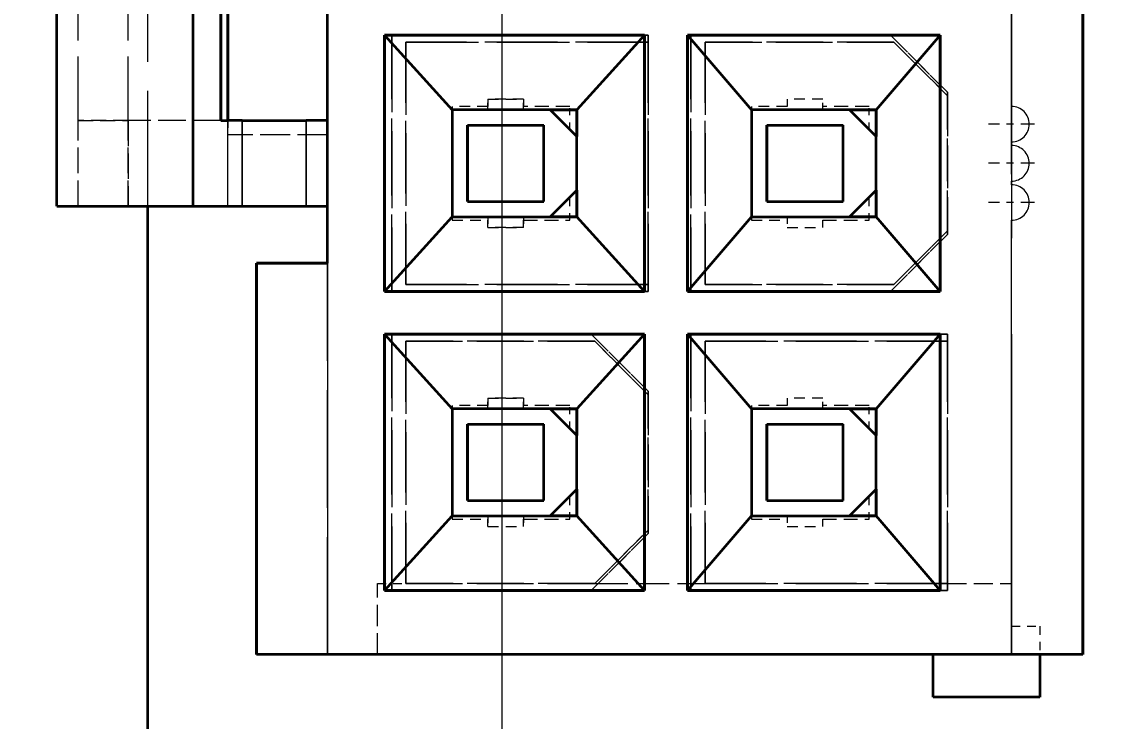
# Model space of a CAD drawing. Extents: x 23 to 417, y 3 to 294.
# Drawn here: x 110.91 to 126.08, y 116.09 to 125.92 of the extents above; entities that cross this region are included whole.
import ezdxf
from ezdxf.enums import TextEntityAlignment as Align

# ---------------------------------------------------------------- set-up
doc = ezdxf.new("R2010")
doc.units = 0
doc.linetypes.add('DASHDOT', pattern=[18.5, 12, -3, 0.5, -3])
doc.linetypes.add('DASHED', pattern=[15, 12, -3])
doc.layers.get('0').update_dxf_attribs({"lineweight": 13})
doc.styles.get("Standard").update_dxf_attribs({"font": 'isocp.shx'})
doc.dimstyles.get("Standard").update_dxf_attribs({"dimtxt": 2.5, "dimasz": 2.5, "dimexe": 1.25, "dimexo": 0.625, "dimtad": 1, "dimtxsty": 'Standard', "dimcen": 2.5, "dimadec": 0, "dimazin": 0, "dimtfac": 1, "dimtmove": 0, "dimatfit": 0, "dimfxl": 0, "dimarcsym": 0})

# ---------------------------------------------------------------- blocks, each defined once
blk = doc.blocks.new('*D74')
at = {"color": 7, "lineweight": 13, "transparency": 16777216}
for p, q in [((137.685, 169.554), (137.685, 72.123)), ((117.653, 140.056), (117.653, 72.123)), ((89.539, 74.123), (137.685, 74.123))]:
    blk.add_line(p, q, dxfattribs=at)
for points in [[(119.585, 74.641), (117.653, 74.123), (119.585, 73.606)], [(135.754, 73.606), (137.685, 74.123), (135.754, 74.641)]]:
    blk.add_lwpolyline(points, dxfattribs=at)
for s, height, width, p, p2 in [('[', 3.5, 1.552525, (98.678, 76.123), (100.036, 76.123)), (']', 3.5, 1.552525, (113.653, 76.123), (115.011, 76.123)), ('20', 3.5, 1.402228, (89.539, 76.123), (95.678, 76.123)), ('0.79', 3.5, 1.429606, (101.036, 76.123), (112.653, 76.123)), ('/', 1, 1.818182, (96.678, 77.373), (97.678, 77.373))]:
    blk.add_text(s, height=height, dxfattribs=dict(at, width=width)).set_placement(p, p2, align=Align.FIT)
blk = doc.blocks.new('*D75')
at = {"color": 7, "lineweight": 13, "transparency": 16777216}
for p, q in [((177.685, 169.554), (177.685, 64.699)), ((117.653, 140.056), (117.653, 64.699)), ((117.653, 66.699), (177.685, 66.699))]:
    blk.add_line(p, q, dxfattribs=at)
for points in [[(119.585, 67.217), (117.653, 66.699), (119.585, 66.182)], [(175.754, 66.182), (177.685, 66.699), (175.754, 67.217)]]:
    blk.add_lwpolyline(points, dxfattribs=at)
for s, height, width, p, p2 in [('[', 3.5, 1.552525, (145.251, 68.699), (146.609, 68.699)), (']', 3.5, 1.552524, (160.226, 68.699), (161.584, 68.699)), ('60', 3.5, 1.402228, (136.112, 68.699), (142.251, 68.699)), ('2.36', 3.5, 1.443275, (147.609, 68.699), (159.226, 68.699)), ('/', 1, 1.818182, (143.251, 69.949), (144.251, 69.949))]:
    blk.add_text(s, height=height, dxfattribs=dict(at, width=width)).set_placement(p, p2, align=Align.FIT)
blk = doc.blocks.new('*D76')
at = {"color": 7, "lineweight": 13, "transparency": 16777216}
for p, q in [((117.653, 140.056), (117.653, 57.022)), ((185.653, 140.079), (185.653, 57.022)), ((117.653, 59.022), (185.653, 59.022))]:
    blk.add_line(p, q, dxfattribs=at)
for points in [[(119.585, 59.539), (117.653, 59.022), (119.585, 58.504)], [(183.721, 58.504), (185.653, 59.022), (183.721, 59.539)]]:
    blk.add_lwpolyline(points, dxfattribs=at)
for s, height, width, p, p2 in [('[', 3.5, 1.552525, (149.235, 61.022), (150.593, 61.022)), (']', 3.5, 1.552524, (164.209, 61.022), (165.568, 61.022)), ('68', 3.5, 1.403111, (140.096, 61.022), (146.235, 61.022)), ('2.68', 3.5, 1.475095, (151.593, 61.022), (163.209, 61.022)), ('/', 1, 1.818182, (147.235, 62.272), (148.235, 62.272))]:
    blk.add_text(s, height=height, dxfattribs=dict(at, width=width)).set_placement(p, p2, align=Align.FIT)
blk = doc.blocks.new('*D78')
at = {"color": 7, "lineweight": 13, "transparency": 16777216}
for p, q in [((114.703, 143.006), (93.787, 143.006)), ((95.787, 113.658), (95.787, 143.006)), ((267.716, 135.292), (93.787, 135.292))]:
    blk.add_line(p, q, dxfattribs=at)
for points in [[(96.304, 141.074), (95.787, 143.006), (95.269, 141.074)], [(95.269, 137.224), (95.787, 135.292), (96.304, 137.224)]]:
    blk.add_lwpolyline(points, dxfattribs=at)
for s, height, width, p, p2 in [(']', 3.5, 1.552525, (93.787, 136.41), (93.787, 137.769)), ('0.3', 3.5, 1.471652, (93.787, 127.213), (93.787, 135.41)), ('[', 3.5, 1.552525, (93.787, 124.855), (93.787, 126.213)), ('/', 1, 1.818182, (92.537, 122.855), (92.537, 123.855)), ('7.7', 3.5, 1.51098, (93.787, 113.658), (93.787, 121.855))]:
    blk.add_text(s, height=height, rotation=90, dxfattribs=dict(at, width=width)).set_placement(p, p2, align=Align.FIT)
blk = doc.blocks.new('*D79')
at = {"color": 7, "lineweight": 13, "transparency": 16777216}
for p, q in [((114.703, 143.006), (84.984, 143.006)), ((86.984, 93.004), (86.984, 143.006)), ((114.703, 93.004), (84.984, 93.004))]:
    blk.add_line(p, q, dxfattribs=at)
for points in [[(87.502, 141.074), (86.984, 143.006), (86.466, 141.074)], [(86.466, 94.936), (86.984, 93.004), (87.502, 94.936)]]:
    blk.add_lwpolyline(points, dxfattribs=at)
for s, height, width, p, p2 in [(']', 3.5, 1.552525, (84.984, 130.562), (84.984, 131.92)), ('1.97', 3.5, 1.61625, (84.984, 117.945), (84.984, 129.562)), ('[', 3.5, 1.552525, (84.984, 115.587), (84.984, 116.945)), ('/', 1, 1.818182, (83.734, 113.587), (83.734, 114.587)), ('50', 3.5, 1.402228, (84.984, 106.448), (84.984, 112.587))]:
    blk.add_text(s, height=height, rotation=90, dxfattribs=dict(at, width=width)).set_placement(p, p2, align=Align.FIT)
blk = doc.blocks.new('*D80')
at = {"color": 7, "lineweight": 13, "transparency": 16777216}
for p, q in [((140.635, 172.504), (271.076, 172.504)), ((269.076, 93.004), (269.076, 172.504)), ((120.603, 93.004), (271.076, 93.004))]:
    blk.add_line(p, q, dxfattribs=at)
for points in [[(269.593, 170.572), (269.076, 172.504), (268.558, 170.572)], [(268.558, 94.936), (269.076, 93.004), (269.593, 94.936)]]:
    blk.add_lwpolyline(points, dxfattribs=at)
for s, height, width, p, p2 in [(']', 3.5, 1.552525, (267.076, 148.049), (267.076, 149.408)), ('3.13', 3.5, 1.586941, (267.076, 135.433), (267.076, 147.049)), ('[', 3.5, 1.552525, (267.076, 133.075), (267.076, 134.433)), ('/', 1, 1.818182, (265.826, 131.075), (265.826, 132.075)), ('79.5', 3.5, 1.446225, (267.076, 118.458), (267.076, 130.075))]:
    blk.add_text(s, height=height, rotation=90, dxfattribs=dict(at, width=width)).set_placement(p, p2, align=Align.FIT)
blk = doc.blocks.new('BLOCK83')
at = {"color": 7, "linetype": 'DASHDOT', "lineweight": 13, "ltscale": 0.01625}
for p, q in [((-41.845, -72.452), (-41.845, -73.102)), ((-41.52, -72.777), (-42.17, -72.777))]:
    blk.add_line(p, q, dxfattribs=at)
blk = doc.blocks.new('BLOCK84')
at = {"color": 7, "linetype": 'DASHDOT', "lineweight": 13, "ltscale": 0.01625}
for p, q in [((-41.845, -73.002), (-41.845, -73.652)), ((-41.52, -73.327), (-42.17, -73.327))]:
    blk.add_line(p, q, dxfattribs=at)
blk = doc.blocks.new('BLOCK88')
at = {"color": 7, "linetype": 'DASHDOT', "lineweight": 13, "ltscale": 0.01625}
for p, q in [((-41.845, -71.902), (-41.845, -72.552)), ((-41.52, -72.227), (-42.17, -72.227))]:
    blk.add_line(p, q, dxfattribs=at)
blk = doc.blocks.new('BLOCK109')
at = {"color": 7, "linetype": 'DASHED', "lineweight": 13, "ltscale": 0.45}
for p, q in [((-41.845, -79.677), (-41.845, -61.677)), ((-41.845, -61.677), (-41.845, -79.677))]:
    blk.add_line(p, q, dxfattribs=at)
at = {"color": 7, "lineweight": 35, "ltscale": 0.45}
for p, q in [((-40.845, -61.677), (-40.845, -79.677)), ((-40.845, -79.677), (-40.845, -61.677))]:
    blk.add_line(p, q, dxfattribs=at)
at = {"color": 7, "lineweight": 35, "ltscale": 0.175}
blk.add_line((-51.445, -74.177), (-51.445, -67.177), dxfattribs=at)
blk.add_line((-51.445, -74.177), (-51.445, -67.177), dxfattribs=at)
at = {"color": 7, "lineweight": 35, "ltscale": 0.135}
for p, q in [((-55.245, -73.377), (-55.245, -67.977)), ((-55.245, -73.377), (-55.245, -67.977)), ((-53.331, -73.377), (-53.331, -67.977)), ((-53.331, -73.377), (-53.331, -67.977))]:
    blk.add_line(p, q, dxfattribs=at)
at = {"color": 7, "linetype": 'DASHED', "lineweight": 13, "ltscale": 0.135}
blk.add_line((-53.967, -73.377), (-53.967, -67.977), dxfattribs=at)
at = {"color": 7, "linetype": 'DASHED', "lineweight": 13, "ltscale": 0.085}
for p, q in [((-51.445, -68.977), (-51.445, -72.377)), ((-51.445, -72.377), (-51.445, -68.977)), ((-51.445, -68.977), (-51.445, -72.377)), ((-51.445, -68.977), (-51.445, -72.377)), ((-50.345, -71.077), (-46.945, -71.077)), ((-50.345, -74.477), (-50.345, -71.077)), ((-46.945, -71.077), (-50.345, -71.077)), ((-50.345, -71.077), (-50.345, -74.477)), ((-46.945, -71.077), (-46.945, -74.477)), ((-46.945, -74.477), (-46.945, -71.077)), ((-46.145, -74.477), (-46.145, -71.077)), ((-46.145, -71.077), (-46.145, -74.477)), ((-46.945, -74.477), (-50.345, -74.477)), ((-50.345, -74.477), (-46.945, -74.477)), ((-50.345, -78.677), (-50.345, -75.277)), ((-50.345, -75.277), (-50.345, -78.677)), ((-46.145, -75.277), (-42.745, -75.277)), ((-46.145, -78.677), (-46.145, -75.277)), ((-42.745, -75.277), (-46.145, -75.277)), ((-46.145, -75.277), (-46.145, -78.677)), ((-42.745, -75.277), (-42.745, -78.677)), ((-42.745, -78.677), (-42.745, -75.277)), ((-42.745, -78.677), (-46.145, -78.677)), ((-46.145, -78.677), (-42.745, -78.677))]:
    blk.add_line(p, q, dxfattribs=at)
at = {"color": 7, "linetype": 'DASHED', "lineweight": 13, "ltscale": 0.075}
for p, q in [((-54.945, -72.177), (-54.945, -69.177)), ((-54.945, -72.177), (-54.945, -69.177)), ((-54.245, -72.177), (-54.245, -69.177)), ((-54.245, -72.177), (-54.245, -69.177)), ((-52.945, -72.177), (-52.945, -69.177)), ((-52.945, -72.177), (-52.945, -69.177))]:
    blk.add_line(p, q, dxfattribs=at)
at = {"color": 7, "lineweight": 35, "ltscale": 0.075}
for p, q in [((-52.945, -69.177), (-52.945, -72.177)), ((-52.945, -72.177), (-52.945, -69.177)), ((-52.845, -72.177), (-52.845, -69.177)), ((-52.845, -69.177), (-52.845, -72.177))]:
    blk.add_line(p, q, dxfattribs=at)
at = {"color": 7, "linetype": 'DASHED', "lineweight": 13, "ltscale": 0.071875}
blk.add_line((-41.845, -71.977), (-41.845, -69.102), dxfattribs=at)
blk.add_line((-41.845, -71.977), (-41.845, -69.102), dxfattribs=at)
at = {"color": 7, "lineweight": 35, "ltscale": 0.09}
for p, q in [((-50.645, -70.977), (-50.645, -74.577)), ((-50.645, -74.577), (-50.645, -70.977)), ((-46.995, -74.577), (-46.995, -70.977)), ((-46.995, -70.977), (-46.995, -74.577)), ((-46.395, -70.977), (-46.395, -74.577)), ((-46.395, -74.577), (-46.395, -70.977)), ((-42.845, -74.577), (-42.845, -70.977)), ((-42.845, -70.977), (-42.845, -74.577)), ((-50.645, -75.177), (-50.645, -78.777)), ((-50.645, -78.777), (-50.645, -75.177)), ((-46.995, -78.777), (-46.995, -75.177)), ((-46.995, -75.177), (-46.995, -78.777)), ((-46.395, -75.177), (-46.395, -78.777)), ((-46.395, -78.777), (-46.395, -75.177)), ((-42.845, -78.777), (-42.845, -75.177)), ((-42.845, -75.177), (-42.845, -78.777))]:
    blk.add_line(p, q, dxfattribs=at)
at = {"color": 7, "lineweight": 35, "ltscale": 0.09125}
for p, q in [((-46.995, -70.977), (-50.645, -70.977)), ((-50.645, -70.977), (-46.995, -70.977)), ((-50.645, -74.577), (-46.995, -74.577)), ((-46.995, -74.577), (-50.645, -74.577)), ((-46.995, -75.177), (-50.645, -75.177)), ((-50.645, -75.177), (-46.995, -75.177)), ((-50.645, -78.777), (-46.995, -78.777)), ((-46.995, -78.777), (-50.645, -78.777))]:
    blk.add_line(p, q, dxfattribs=at)
at = {"color": 7, "lineweight": 35, "ltscale": 0.0354}
for p, q in [((-50.645, -70.977), (-49.695, -72.027)), ((-50.645, -70.977), (-49.695, -72.027)), ((-46.995, -70.977), (-47.945, -72.027)), ((-46.995, -70.977), (-47.945, -72.027)), ((-50.645, -74.577), (-49.695, -73.527)), ((-50.645, -74.577), (-49.695, -73.527)), ((-46.995, -74.577), (-47.945, -73.527)), ((-46.995, -74.577), (-47.945, -73.527)), ((-50.645, -75.177), (-49.695, -76.227)), ((-50.645, -75.177), (-49.695, -76.227)), ((-46.995, -75.177), (-47.945, -76.227)), ((-46.995, -75.177), (-47.945, -76.227)), ((-50.645, -78.777), (-49.695, -77.727)), ((-50.645, -78.777), (-49.695, -77.727)), ((-46.995, -78.777), (-47.945, -77.727)), ((-46.995, -78.777), (-47.945, -77.727))]:
    blk.add_line(p, q, dxfattribs=at)
at = {"color": 7, "linetype": 'DASHED', "lineweight": 13, "ltscale": 0.09}
for p, q in [((-50.545, -70.977), (-50.545, -74.577)), ((-46.945, -70.977), (-50.545, -70.977)), ((-50.545, -74.577), (-50.545, -70.977)), ((-50.545, -70.977), (-46.945, -70.977)), ((-46.945, -74.577), (-46.945, -70.977)), ((-46.945, -70.977), (-46.945, -74.577)), ((-46.345, -70.977), (-46.345, -74.577)), ((-46.345, -74.577), (-46.345, -70.977)), ((-50.545, -74.577), (-46.945, -74.577)), ((-46.945, -74.577), (-50.545, -74.577)), ((-50.545, -75.177), (-50.545, -78.777)), ((-50.545, -78.777), (-50.545, -75.177)), ((-46.345, -75.177), (-46.345, -78.777)), ((-42.745, -75.177), (-46.345, -75.177)), ((-46.345, -78.777), (-46.345, -75.177)), ((-46.345, -75.177), (-42.745, -75.177)), ((-42.745, -78.777), (-42.745, -75.177)), ((-42.745, -75.177), (-42.745, -78.777)), ((-46.345, -78.777), (-42.745, -78.777)), ((-42.745, -78.777), (-46.345, -78.777))]:
    blk.add_line(p, q, dxfattribs=at)
at = {"color": 7, "lineweight": 35, "ltscale": 0.08875}
for p, q in [((-42.845, -70.977), (-46.395, -70.977)), ((-46.395, -70.977), (-42.845, -70.977)), ((-46.395, -74.577), (-42.845, -74.577)), ((-42.845, -74.577), (-46.395, -74.577)), ((-42.845, -75.177), (-46.395, -75.177)), ((-46.395, -75.177), (-42.845, -75.177)), ((-46.395, -78.777), (-42.845, -78.777)), ((-42.845, -78.777), (-46.395, -78.777))]:
    blk.add_line(p, q, dxfattribs=at)
at = {"color": 7, "lineweight": 35, "ltscale": 0.034573}
for p, q in [((-46.395, -70.977), (-45.495, -72.027)), ((-46.395, -70.977), (-45.495, -72.027)), ((-42.845, -70.977), (-43.745, -72.027)), ((-42.845, -70.977), (-43.745, -72.027)), ((-46.395, -74.577), (-45.495, -73.527)), ((-46.395, -74.577), (-45.495, -73.527)), ((-42.845, -74.577), (-43.745, -73.527)), ((-42.845, -74.577), (-43.745, -73.527)), ((-46.395, -75.177), (-45.495, -76.227)), ((-46.395, -75.177), (-45.495, -76.227)), ((-42.845, -75.177), (-43.745, -76.227)), ((-42.845, -75.177), (-43.745, -76.227)), ((-46.395, -78.777), (-45.495, -77.727)), ((-46.395, -78.777), (-45.495, -77.727)), ((-42.845, -78.777), (-43.745, -77.727)), ((-42.845, -78.777), (-43.745, -77.727))]:
    blk.add_line(p, q, dxfattribs=at)
at = {"color": 7, "linetype": 'DASHED', "lineweight": 13, "ltscale": 0.07}
for p, q in [((-43.545, -70.977), (-46.345, -70.977)), ((-46.345, -70.977), (-43.545, -70.977)), ((-46.345, -74.577), (-43.545, -74.577)), ((-43.545, -74.577), (-46.345, -74.577)), ((-47.745, -75.177), (-50.545, -75.177)), ((-50.545, -75.177), (-47.745, -75.177)), ((-50.545, -78.777), (-47.745, -78.777)), ((-47.745, -78.777), (-50.545, -78.777))]:
    blk.add_line(p, q, dxfattribs=at)
at = {"color": 7, "linetype": 'DASHED', "lineweight": 13, "ltscale": 0.028284}
for p, q in [((-42.745, -71.777), (-43.545, -70.977)), ((-43.545, -70.977), (-42.745, -71.777)), ((-43.545, -74.577), (-42.745, -73.777)), ((-42.745, -73.777), (-43.545, -74.577)), ((-46.945, -75.977), (-47.745, -75.177)), ((-47.745, -75.177), (-46.945, -75.977)), ((-47.745, -78.777), (-46.945, -77.977)), ((-46.945, -77.977), (-47.745, -78.777))]:
    blk.add_line(p, q, dxfattribs=at)
at = {"color": 7, "linetype": 'DASHED', "lineweight": 13, "ltscale": 0.06625}
for p, q in [((-46.145, -71.077), (-43.495, -71.077)), ((-43.495, -71.077), (-46.145, -71.077)), ((-43.495, -74.477), (-46.145, -74.477)), ((-46.145, -74.477), (-43.495, -74.477)), ((-50.345, -75.277), (-47.695, -75.277)), ((-47.695, -75.277), (-50.345, -75.277)), ((-47.695, -78.677), (-50.345, -78.677)), ((-50.345, -78.677), (-47.695, -78.677))]:
    blk.add_line(p, q, dxfattribs=at)
at = {"color": 7, "linetype": 'DASHED', "lineweight": 13, "ltscale": 0.026517}
for p, q in [((-43.495, -71.077), (-42.745, -71.827)), ((-42.745, -71.827), (-43.495, -71.077)), ((-42.745, -73.727), (-43.495, -74.477)), ((-43.495, -74.477), (-42.745, -73.727)), ((-47.695, -75.277), (-46.945, -76.027)), ((-46.945, -76.027), (-47.695, -75.277)), ((-46.945, -77.927), (-47.695, -78.677)), ((-47.695, -78.677), (-46.945, -77.927))]:
    blk.add_line(p, q, dxfattribs=at)
at = {"color": 7, "linetype": 'DASHED', "lineweight": 13, "ltscale": 0.00375}
for p, q in [((-49.195, -72.027), (-49.195, -71.877)), ((-49.195, -71.877), (-49.195, -72.027)), ((-48.695, -71.877), (-48.695, -72.027)), ((-48.695, -72.027), (-48.695, -71.877)), ((-44.995, -71.877), (-44.995, -72.027)), ((-44.995, -71.877), (-44.995, -72.027)), ((-44.495, -72.027), (-44.495, -71.877)), ((-44.495, -72.027), (-44.495, -71.877)), ((-49.195, -73.677), (-49.195, -73.527)), ((-49.195, -73.527), (-49.195, -73.677)), ((-48.695, -73.527), (-48.695, -73.677)), ((-48.695, -73.677), (-48.695, -73.527)), ((-44.995, -73.527), (-44.995, -73.677)), ((-44.995, -73.527), (-44.995, -73.677)), ((-44.495, -73.677), (-44.495, -73.527)), ((-44.495, -73.677), (-44.495, -73.527)), ((-49.195, -76.227), (-49.195, -76.077)), ((-49.195, -76.077), (-49.195, -76.227)), ((-48.695, -76.077), (-48.695, -76.227)), ((-48.695, -76.227), (-48.695, -76.077)), ((-44.995, -76.077), (-44.995, -76.227)), ((-44.995, -76.077), (-44.995, -76.227)), ((-44.495, -76.227), (-44.495, -76.077)), ((-44.495, -76.227), (-44.495, -76.077)), ((-49.195, -77.877), (-49.195, -77.727)), ((-49.195, -77.727), (-49.195, -77.877)), ((-48.695, -77.727), (-48.695, -77.877)), ((-48.695, -77.877), (-48.695, -77.727)), ((-44.995, -77.727), (-44.995, -77.877)), ((-44.995, -77.727), (-44.995, -77.877)), ((-44.495, -77.877), (-44.495, -77.727)), ((-44.495, -77.877), (-44.495, -77.727))]:
    blk.add_line(p, q, dxfattribs=at)
at = {"color": 7, "linetype": 'DASHED', "lineweight": 13, "ltscale": 0.0125}
for p, q in [((-49.195, -71.877), (-48.695, -71.877)), ((-48.695, -71.877), (-49.195, -71.877)), ((-44.495, -71.877), (-44.995, -71.877)), ((-44.495, -71.877), (-44.995, -71.877)), ((-49.195, -71.977), (-49.695, -71.977)), ((-49.195, -71.977), (-49.695, -71.977)), ((-44.995, -71.977), (-45.495, -71.977)), ((-44.995, -71.977), (-45.495, -71.977)), ((-49.695, -73.577), (-49.195, -73.577)), ((-49.695, -73.577), (-49.195, -73.577)), ((-48.695, -73.677), (-49.195, -73.677)), ((-49.195, -73.677), (-48.695, -73.677)), ((-45.495, -73.577), (-44.995, -73.577)), ((-45.495, -73.577), (-44.995, -73.577)), ((-44.995, -73.677), (-44.495, -73.677)), ((-44.995, -73.677), (-44.495, -73.677)), ((-49.195, -76.077), (-48.695, -76.077)), ((-48.695, -76.077), (-49.195, -76.077)), ((-44.495, -76.077), (-44.995, -76.077)), ((-44.495, -76.077), (-44.995, -76.077)), ((-49.195, -76.177), (-49.695, -76.177)), ((-49.195, -76.177), (-49.695, -76.177)), ((-44.995, -76.177), (-45.495, -76.177)), ((-44.995, -76.177), (-45.495, -76.177)), ((-49.695, -77.777), (-49.195, -77.777)), ((-49.695, -77.777), (-49.195, -77.777)), ((-45.495, -77.777), (-44.995, -77.777)), ((-45.495, -77.777), (-44.995, -77.777)), ((-49.195, -77.877), (-48.695, -77.877)), ((-49.195, -77.877), (-48.695, -77.877)), ((-44.995, -77.877), (-44.495, -77.877)), ((-44.995, -77.877), (-44.495, -77.877))]:
    blk.add_line(p, q, dxfattribs=at)
at = {"color": 7, "linetype": 'DASHED', "lineweight": 13, "ltscale": 0.05}
for p, q in [((-42.745, -73.777), (-42.745, -71.777)), ((-42.745, -71.777), (-42.745, -73.777)), ((-46.945, -77.977), (-46.945, -75.977)), ((-46.945, -75.977), (-46.945, -77.977))]:
    blk.add_line(p, q, dxfattribs=at)
at = {"color": 7, "linetype": 'DASHED', "lineweight": 13, "ltscale": 0.0475}
for p, q in [((-42.745, -71.827), (-42.745, -73.727)), ((-42.745, -73.727), (-42.745, -71.827)), ((-46.945, -76.027), (-46.945, -77.927)), ((-46.945, -77.927), (-46.945, -76.027))]:
    blk.add_line(p, q, dxfattribs=at)
at = {"color": 7, "linetype": 'DASHED', "lineweight": 13, "ltscale": 0.00125}
for p, q in [((-49.695, -71.977), (-49.695, -72.027)), ((-49.695, -71.977), (-49.695, -72.027)), ((-45.495, -71.977), (-45.495, -72.027)), ((-45.495, -71.977), (-45.495, -72.027)), ((-41.845, -72.527), (-41.845, -72.477)), ((-41.845, -72.527), (-41.845, -72.477)), ((-41.845, -73.077), (-41.845, -73.027)), ((-41.845, -73.077), (-41.845, -73.027)), ((-49.695, -73.527), (-49.695, -73.577)), ((-49.695, -73.527), (-49.695, -73.577)), ((-45.495, -73.527), (-45.495, -73.577)), ((-45.495, -73.527), (-45.495, -73.577)), ((-49.695, -76.177), (-49.695, -76.227)), ((-49.695, -76.177), (-49.695, -76.227)), ((-45.495, -76.177), (-45.495, -76.227)), ((-45.495, -76.177), (-45.495, -76.227)), ((-49.695, -77.727), (-49.695, -77.777)), ((-49.695, -77.727), (-49.695, -77.777)), ((-45.495, -77.727), (-45.495, -77.777)), ((-45.495, -77.727), (-45.495, -77.777))]:
    blk.add_line(p, q, dxfattribs=at)
at = {"color": 7, "lineweight": 35, "ltscale": 0.0375}
for p, q in [((-49.695, -72.027), (-49.695, -73.527)), ((-49.695, -72.027), (-49.695, -73.527)), ((-45.495, -72.027), (-45.495, -73.527)), ((-45.495, -72.027), (-45.495, -73.527)), ((-49.695, -76.227), (-49.695, -77.727)), ((-49.695, -76.227), (-49.695, -77.727)), ((-45.495, -76.227), (-45.495, -77.727)), ((-45.495, -76.227), (-45.495, -77.727)), ((-41.445, -80.277), (-42.945, -80.277)), ((-41.445, -80.277), (-42.945, -80.277))]:
    blk.add_line(p, q, dxfattribs=at)
at = {"color": 7, "lineweight": 35, "ltscale": 0.034375}
for p, q in [((-48.32, -72.027), (-49.695, -72.027)), ((-48.32, -72.027), (-49.695, -72.027)), ((-44.12, -72.027), (-45.495, -72.027)), ((-44.12, -72.027), (-45.495, -72.027)), ((-49.695, -73.527), (-48.32, -73.527)), ((-49.695, -73.527), (-48.32, -73.527)), ((-45.495, -73.527), (-44.12, -73.527)), ((-45.495, -73.527), (-44.12, -73.527)), ((-48.32, -76.227), (-49.695, -76.227)), ((-48.32, -76.227), (-49.695, -76.227)), ((-44.12, -76.227), (-45.495, -76.227)), ((-44.12, -76.227), (-45.495, -76.227)), ((-49.695, -77.727), (-48.32, -77.727)), ((-49.695, -77.727), (-48.32, -77.727)), ((-45.495, -77.727), (-44.12, -77.727)), ((-45.495, -77.727), (-44.12, -77.727))]:
    blk.add_line(p, q, dxfattribs=at)
at = {"color": 7, "linetype": 'DASHED', "lineweight": 13, "ltscale": 0.01625}
for p, q in [((-48.045, -71.977), (-48.695, -71.977)), ((-48.045, -71.977), (-48.695, -71.977)), ((-43.845, -71.977), (-44.495, -71.977)), ((-43.845, -71.977), (-44.495, -71.977)), ((-48.695, -73.577), (-48.045, -73.577)), ((-48.695, -73.577), (-48.045, -73.577)), ((-44.495, -73.577), (-43.845, -73.577)), ((-44.495, -73.577), (-43.845, -73.577)), ((-48.045, -76.177), (-48.695, -76.177)), ((-48.045, -76.177), (-48.695, -76.177)), ((-43.845, -76.177), (-44.495, -76.177)), ((-43.845, -76.177), (-44.495, -76.177)), ((-48.695, -77.777), (-48.045, -77.777)), ((-48.695, -77.777), (-48.045, -77.777)), ((-44.495, -77.777), (-43.845, -77.777)), ((-44.495, -77.777), (-43.845, -77.777))]:
    blk.add_line(p, q, dxfattribs=at)
at = {"color": 7, "lineweight": 35, "ltscale": 0.009375}
for p, q in [((-47.945, -72.027), (-48.32, -72.027)), ((-48.32, -72.027), (-47.945, -72.027)), ((-47.945, -72.402), (-47.945, -72.027)), ((-47.945, -72.027), (-47.945, -72.402)), ((-43.745, -72.027), (-44.12, -72.027)), ((-44.12, -72.027), (-43.745, -72.027)), ((-43.745, -72.402), (-43.745, -72.027)), ((-43.745, -72.027), (-43.745, -72.402)), ((-47.945, -73.527), (-47.945, -73.152)), ((-47.945, -73.152), (-47.945, -73.527)), ((-43.745, -73.527), (-43.745, -73.152)), ((-43.745, -73.152), (-43.745, -73.527)), ((-48.32, -73.527), (-47.945, -73.527)), ((-47.945, -73.527), (-48.32, -73.527)), ((-44.12, -73.527), (-43.745, -73.527)), ((-43.745, -73.527), (-44.12, -73.527)), ((-47.945, -76.227), (-48.32, -76.227)), ((-48.32, -76.227), (-47.945, -76.227)), ((-47.945, -76.602), (-47.945, -76.227)), ((-47.945, -76.227), (-47.945, -76.602)), ((-43.745, -76.227), (-44.12, -76.227)), ((-44.12, -76.227), (-43.745, -76.227)), ((-43.745, -76.602), (-43.745, -76.227)), ((-43.745, -76.227), (-43.745, -76.602)), ((-47.945, -77.727), (-47.945, -77.352)), ((-47.945, -77.352), (-47.945, -77.727)), ((-43.745, -77.727), (-43.745, -77.352)), ((-43.745, -77.352), (-43.745, -77.727)), ((-48.32, -77.727), (-47.945, -77.727)), ((-47.945, -77.727), (-48.32, -77.727)), ((-44.12, -77.727), (-43.745, -77.727)), ((-43.745, -77.727), (-44.12, -77.727))]:
    blk.add_line(p, q, dxfattribs=at)
at = {"color": 7, "lineweight": 35, "ltscale": 0.013258}
for p, q in [((-47.945, -72.402), (-48.32, -72.027)), ((-47.945, -72.402), (-48.32, -72.027)), ((-43.745, -72.402), (-44.12, -72.027)), ((-43.745, -72.402), (-44.12, -72.027)), ((-48.32, -73.527), (-47.945, -73.152)), ((-48.32, -73.527), (-47.945, -73.152)), ((-44.12, -73.527), (-43.745, -73.152)), ((-44.12, -73.527), (-43.745, -73.152)), ((-47.945, -76.602), (-48.32, -76.227)), ((-47.945, -76.602), (-48.32, -76.227)), ((-43.745, -76.602), (-44.12, -76.227)), ((-43.745, -76.602), (-44.12, -76.227)), ((-48.32, -77.727), (-47.945, -77.352)), ((-48.32, -77.727), (-47.945, -77.352)), ((-44.12, -77.727), (-43.745, -77.352)), ((-44.12, -77.727), (-43.745, -77.352))]:
    blk.add_line(p, q, dxfattribs=at)
at = {"color": 7, "linetype": 'DASHED', "lineweight": 13, "ltscale": 0.008125}
for p, q in [((-48.045, -72.302), (-48.045, -71.977)), ((-48.045, -72.302), (-48.045, -71.977)), ((-43.845, -72.302), (-43.845, -71.977)), ((-43.845, -72.302), (-43.845, -71.977)), ((-48.045, -73.577), (-48.045, -73.252)), ((-48.045, -73.577), (-48.045, -73.252)), ((-43.845, -73.577), (-43.845, -73.252)), ((-43.845, -73.577), (-43.845, -73.252)), ((-48.045, -76.502), (-48.045, -76.177)), ((-48.045, -76.502), (-48.045, -76.177)), ((-43.845, -76.502), (-43.845, -76.177)), ((-43.845, -76.502), (-43.845, -76.177)), ((-48.045, -77.777), (-48.045, -77.452)), ((-48.045, -77.777), (-48.045, -77.452)), ((-43.845, -77.777), (-43.845, -77.452)), ((-43.845, -77.777), (-43.845, -77.452))]:
    blk.add_line(p, q, dxfattribs=at)
at = {"color": 7, "linetype": 'DASHED', "lineweight": 13, "ltscale": 0.03}
for p, q in [((-54.945, -73.377), (-54.945, -72.177)), ((-54.945, -73.377), (-54.945, -72.177)), ((-54.245, -72.177), (-54.245, -73.377)), ((-54.245, -73.377), (-54.245, -72.177)), ((-51.745, -72.177), (-51.745, -73.377)), ((-51.745, -73.377), (-51.745, -72.177))]:
    blk.add_line(p, q, dxfattribs=at)
at = {"color": 7, "linetype": 'DASHED', "lineweight": 13, "ltscale": 0.0175}
for p, q in [((-54.945, -72.177), (-54.245, -72.177)), ((-54.245, -72.177), (-54.945, -72.177))]:
    blk.add_line(p, q, dxfattribs=at)
at = {"color": 7, "linetype": 'DASHED', "lineweight": 13, "ltscale": 0.0325}
blk.add_line((-52.945, -72.177), (-54.245, -72.177), dxfattribs=at)
blk.add_line((-52.945, -72.177), (-54.245, -72.177), dxfattribs=at)
at = {"color": 7, "lineweight": 35, "ltscale": 0.002519}
blk.add_line((-52.945, -72.177), (-52.844, -72.177), dxfattribs=at)
blk.add_line((-52.945, -72.177), (-52.844, -72.177), dxfattribs=at)
at = {"color": 7, "lineweight": 35, "ltscale": 0.0025}
blk.add_line((-52.945, -72.177), (-52.845, -72.177), dxfattribs=at)
blk.add_line((-52.945, -72.177), (-52.845, -72.177), dxfattribs=at)
at = {"color": 7, "linetype": 'DASHED', "lineweight": 13, "ltscale": 0.005}
for p, q in [((-52.845, -72.377), (-52.845, -72.177)), ((-52.845, -72.177), (-52.845, -72.377))]:
    blk.add_line(p, q, dxfattribs=at)
at = {"color": 7, "linetype": 'DASHED', "lineweight": 13, "ltscale": 0.035}
for p, q in [((-52.845, -72.177), (-51.445, -72.177)), ((-52.845, -72.177), (-51.445, -72.177)), ((-51.445, -72.377), (-52.845, -72.377)), ((-51.445, -72.377), (-52.845, -72.377))]:
    blk.add_line(p, q, dxfattribs=at)
at = {"color": 7, "lineweight": 35, "ltscale": 0.004981}
for p, q in [((-52.645, -72.177), (-52.844, -72.177)), ((-52.645, -72.177), (-52.844, -72.177)), ((-52.844, -73.377), (-52.645, -73.377)), ((-52.844, -73.377), (-52.645, -73.377))]:
    blk.add_line(p, q, dxfattribs=at)
at = {"color": 7, "lineweight": 13, "ltscale": 0.03}
for p, q in [((-52.844, -73.377), (-52.844, -72.177)), ((-52.844, -73.377), (-52.844, -72.177)), ((-52.645, -72.177), (-52.645, -73.377)), ((-52.645, -73.377), (-52.645, -72.177)), ((-51.745, -72.177), (-51.745, -73.377)), ((-51.745, -73.377), (-51.745, -72.177))]:
    blk.add_line(p, q, dxfattribs=at)
at = {"color": 7, "lineweight": 35, "ltscale": 0.0225}
for p, q in [((-52.645, -72.177), (-51.745, -72.177)), ((-52.645, -72.177), (-51.745, -72.177)), ((-52.645, -73.377), (-51.745, -73.377)), ((-52.645, -73.377), (-51.745, -73.377))]:
    blk.add_line(p, q, dxfattribs=at)
at = {"color": 7, "lineweight": 35, "ltscale": 0.0075}
for p, q in [((-51.445, -72.177), (-51.745, -72.177)), ((-51.445, -72.177), (-51.745, -72.177)), ((-51.745, -73.377), (-51.445, -73.377)), ((-51.745, -73.377), (-51.445, -73.377))]:
    blk.add_line(p, q, dxfattribs=at)
at = {"color": 7, "lineweight": 35, "ltscale": 0.02675}
for p, q in [((-49.48, -72.242), (-49.48, -73.312)), ((-49.48, -72.242), (-48.41, -72.242)), ((-49.48, -73.312), (-49.48, -72.242)), ((-49.48, -72.242), (-48.41, -72.242)), ((-48.41, -73.312), (-48.41, -72.242)), ((-48.41, -73.312), (-48.41, -72.242)), ((-45.28, -72.242), (-45.28, -73.312)), ((-45.28, -72.242), (-44.21, -72.242)), ((-45.28, -73.312), (-45.28, -72.242)), ((-45.28, -72.242), (-44.21, -72.242)), ((-44.21, -73.312), (-44.21, -72.242)), ((-44.21, -73.312), (-44.21, -72.242)), ((-49.48, -73.312), (-48.41, -73.312)), ((-49.48, -73.312), (-48.41, -73.312)), ((-45.28, -73.312), (-44.21, -73.312)), ((-45.28, -73.312), (-44.21, -73.312)), ((-49.48, -76.442), (-49.48, -77.512)), ((-49.48, -76.442), (-48.41, -76.442)), ((-49.48, -77.512), (-49.48, -76.442)), ((-49.48, -76.442), (-48.41, -76.442)), ((-48.41, -77.512), (-48.41, -76.442)), ((-48.41, -77.512), (-48.41, -76.442)), ((-45.28, -76.442), (-45.28, -77.512)), ((-45.28, -76.442), (-44.21, -76.442)), ((-45.28, -77.512), (-45.28, -76.442)), ((-45.28, -76.442), (-44.21, -76.442)), ((-44.21, -77.512), (-44.21, -76.442)), ((-44.21, -77.512), (-44.21, -76.442)), ((-49.48, -77.512), (-48.41, -77.512)), ((-49.48, -77.512), (-48.41, -77.512)), ((-45.28, -77.512), (-44.21, -77.512)), ((-45.28, -77.512), (-44.21, -77.512))]:
    blk.add_line(p, q, dxfattribs=at)
at = {"color": 7, "linetype": 'DASHED', "lineweight": 13, "ltscale": 0.1825}
blk.add_line((-51.445, -72.377), (-51.445, -79.677), dxfattribs=at)
blk.add_line((-51.445, -72.377), (-51.445, -79.677), dxfattribs=at)
at = {"color": 7, "lineweight": 35, "ltscale": 0.01875}
for p, q in [((-47.945, -73.152), (-47.945, -72.402)), ((-47.945, -73.152), (-47.945, -72.402)), ((-43.745, -73.152), (-43.745, -72.402)), ((-43.745, -73.152), (-43.745, -72.402)), ((-47.945, -77.352), (-47.945, -76.602)), ((-47.945, -77.352), (-47.945, -76.602)), ((-43.745, -77.352), (-43.745, -76.602)), ((-43.745, -77.352), (-43.745, -76.602))]:
    blk.add_line(p, q, dxfattribs=at)
at = {"color": 7, "lineweight": 35, "ltscale": 0.047842}
blk.add_line((-55.245, -73.377), (-53.331, -73.377), dxfattribs=at)
blk.add_line((-55.245, -73.377), (-53.331, -73.377), dxfattribs=at)
at = {"color": 7, "lineweight": 35}
blk.add_line((-53.967, -108.7), (-53.967, -73.377), dxfattribs=at)
at = {"color": 7, "lineweight": 35, "ltscale": 0.012177}
blk.add_line((-53.331, -73.377), (-52.844, -73.377), dxfattribs=at)
blk.add_line((-53.331, -73.377), (-52.844, -73.377), dxfattribs=at)
at = {"color": 7, "linetype": 'DASHED', "lineweight": 13, "ltscale": 0.1525}
blk.add_line((-41.845, -79.677), (-41.845, -73.577), dxfattribs=at)
blk.add_line((-41.845, -79.677), (-41.845, -73.577), dxfattribs=at)
at = {"color": 7, "lineweight": 35, "ltscale": 0.025}
for p, q in [((-52.445, -74.177), (-51.445, -74.177)), ((-51.445, -74.177), (-52.445, -74.177))]:
    blk.add_line(p, q, dxfattribs=at)
at = {"color": 7, "lineweight": 35, "ltscale": 0.1375}
for p, q in [((-52.445, -79.677), (-52.445, -74.177)), ((-52.445, -74.177), (-52.445, -79.677))]:
    blk.add_line(p, q, dxfattribs=at)
at = {"color": 7, "linetype": 'DASHED', "lineweight": 13, "ltscale": 0.1375}
for p, q in [((-51.445, -74.177), (-51.445, -79.677)), ((-51.445, -79.677), (-51.445, -74.177))]:
    blk.add_line(p, q, dxfattribs=at)
at = {"color": 7, "linetype": 'DASHED', "lineweight": 13, "ltscale": 0.025}
blk.add_line((-50.745, -79.677), (-50.745, -78.677), dxfattribs=at)
blk.add_line((-50.745, -79.677), (-50.745, -78.677), dxfattribs=at)
at = {"color": 7, "linetype": 'DASHED', "lineweight": 13, "ltscale": 0.01}
for p, q in [((-50.745, -78.677), (-50.345, -78.677)), ((-50.745, -78.677), (-50.345, -78.677)), ((-41.845, -79.277), (-41.445, -79.277)), ((-41.845, -79.277), (-41.445, -79.277)), ((-41.445, -79.277), (-41.445, -79.677)), ((-41.445, -79.277), (-41.445, -79.677))]:
    blk.add_line(p, q, dxfattribs=at)
at = {"color": 7, "linetype": 'DASHED', "lineweight": 13, "ltscale": 0.03875}
blk.add_line((-47.695, -78.677), (-46.145, -78.677), dxfattribs=at)
blk.add_line((-47.695, -78.677), (-46.145, -78.677), dxfattribs=at)
at = {"color": 7, "linetype": 'DASHED', "lineweight": 13, "ltscale": 0.0225}
blk.add_line((-42.745, -78.677), (-41.845, -78.677), dxfattribs=at)
blk.add_line((-42.745, -78.677), (-41.845, -78.677), dxfattribs=at)
at = {"color": 7, "lineweight": 35, "ltscale": 0.29}
blk.add_line((-40.845, -79.677), (-52.445, -79.677), dxfattribs=at)
blk.add_line((-40.845, -79.677), (-52.445, -79.677), dxfattribs=at)
at = {"color": 7, "linetype": 'DASHED', "lineweight": 13, "ltscale": 0.24}
for p, q in [((-51.445, -79.677), (-41.845, -79.677)), ((-41.845, -79.677), (-51.445, -79.677))]:
    blk.add_line(p, q, dxfattribs=at)
at = {"color": 7, "lineweight": 35, "ltscale": 0.015}
for p, q in [((-42.945, -80.277), (-42.945, -79.677)), ((-42.945, -80.277), (-42.945, -79.677)), ((-41.445, -79.677), (-41.445, -80.277)), ((-41.445, -79.677), (-41.445, -80.277))]:
    blk.add_line(p, q, dxfattribs=at)
at = {"color": 7, "linetype": 'DASHED', "lineweight": 13}
for centre in [(-41.845, -72.227), (-41.845, -72.227), (-41.845, -72.777), (-41.845, -72.777), (-41.845, -73.327), (-41.845, -73.327)]:
    blk.add_arc(centre, 0.25, 270, 450, dxfattribs=at)

msp = doc.modelspace()

# ---------------------------------------------------------------- block references
at = {"lineweight": 0}
for name in ['BLOCK109', 'BLOCK88', 'BLOCK83', 'BLOCK84']:
    msp.add_blockref(name, (166.653, 196.704), dxfattribs=at)

# ---------------------------------------------------------------- dimensions: what is measured, and where the dimension line sits
at = {"color": 0, "lineweight": 0}
for base, p1, p2, angle, picture, middle in [((269.076, 93.004), (139.635, 172.504), (119.603, 93.004), 269.9986, '*D80', (269.076, 133.933)), ((117.653, 74.123), (137.685, 170.554), (117.653, 141.056), 179.999, '*D74', (102.275, 74.123)), ((117.653, 66.699), (177.685, 170.554), (117.653, 141.056), 179.999, '*D75', (148.848, 66.699)), ((86.984, 143.006), (115.703, 93.004), (115.703, 143.006), 89.9995, '*D79', (86.984, 119.184)), ((95.787, 135.292), (115.703, 143.006), (268.716, 135.292), 269.9986, '*D78', (95.787, 125.713)), ((117.653, 59.022), (185.653, 141.079), (117.653, 141.056), 179.999, '*D76', (152.832, 59.022))]:
    dim = msp.add_linear_dim(base=base, p1=p1, p2=p2, angle=angle, dimstyle='Standard', dxfattribs=at)
    dim.commit()
    dim.dimension.update_dxf_attribs({"geometry": picture, "text_midpoint": middle, "dimtype": 160})

doc.saveas('drawing.dxf')
